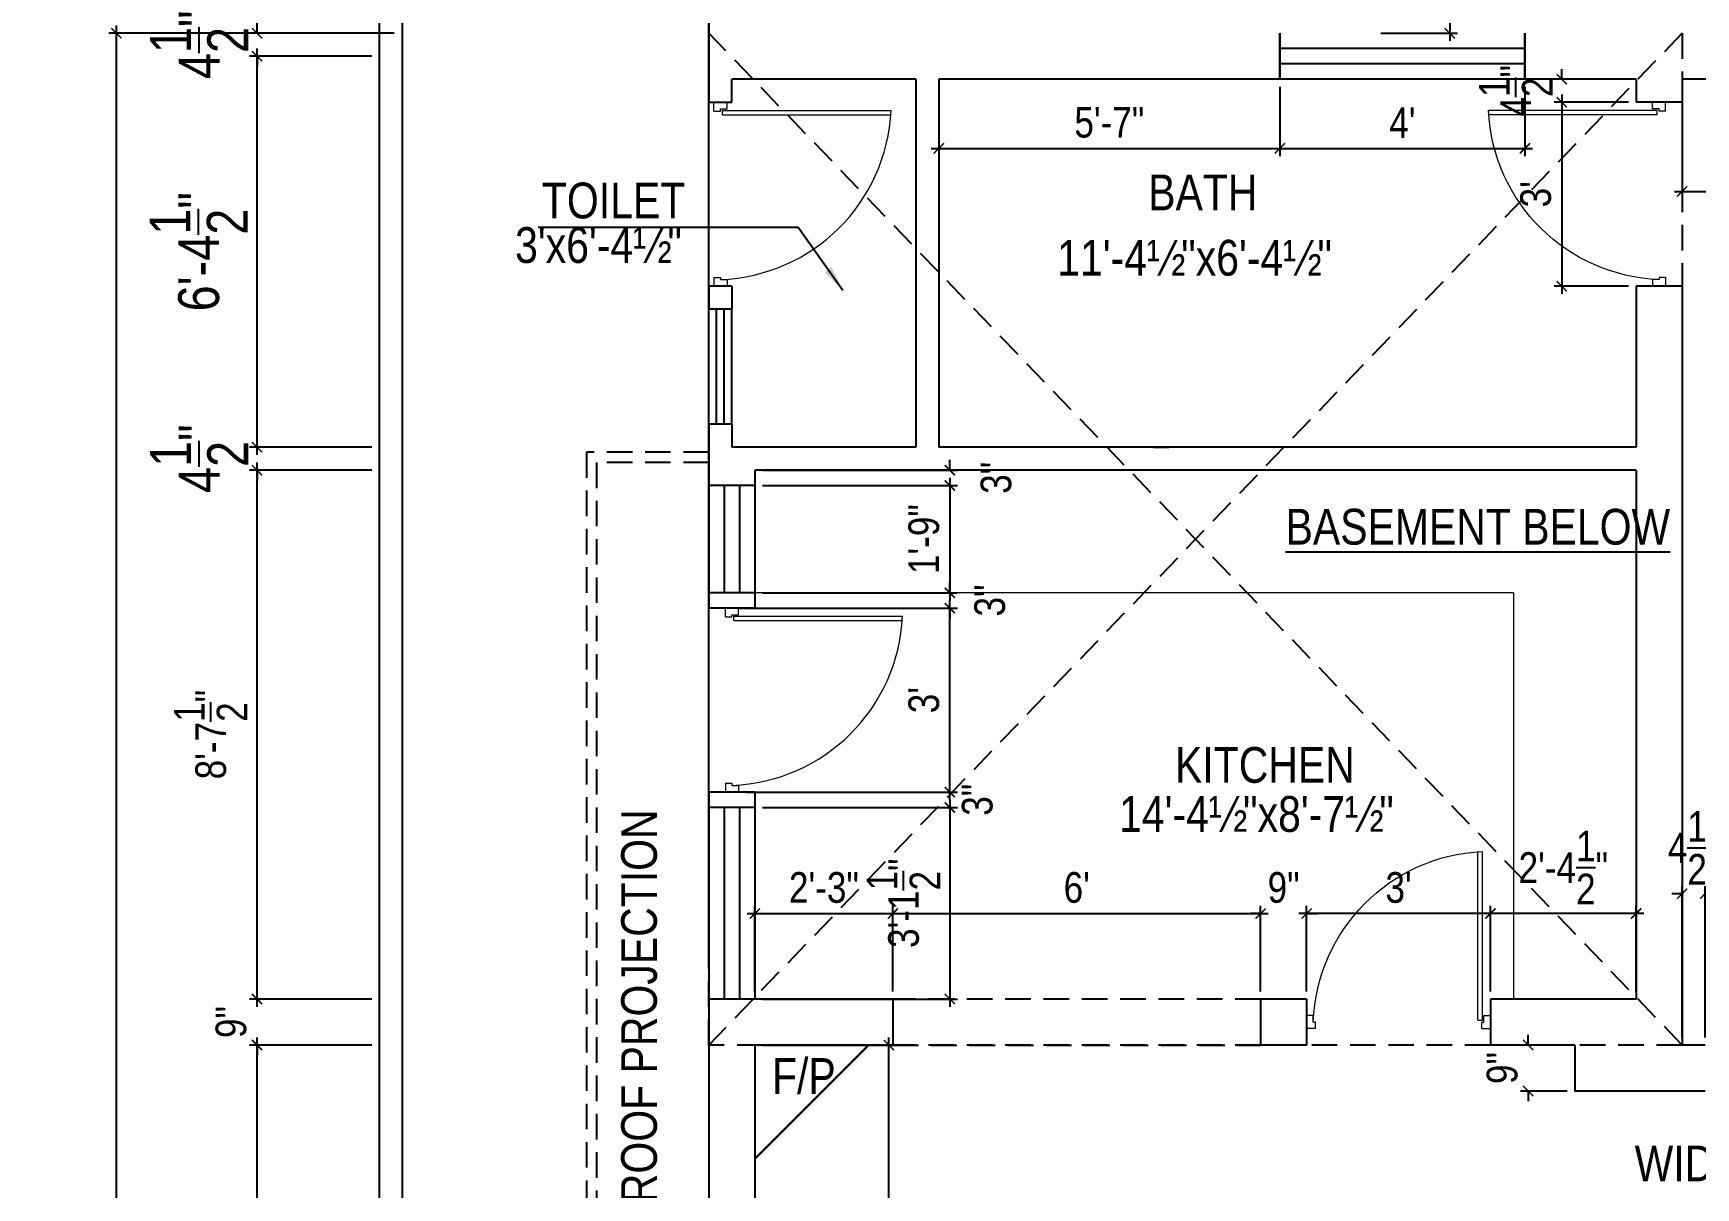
# Model space of a CAD drawing. Header units: inches. Extents: x -28532 to -7629, y -71430 to -21561.
# Drawn here: x -8768.8 to -8443.4, y -45069.2 to -44843.2 of the extents above; entities that cross this region are included whole.
import ezdxf

# ---------------------------------------------------------------- set-up
doc = ezdxf.new("R2010")
doc.units = ezdxf.units.IN
doc.header["$LTSCALE"] = 10
doc.header["$MEASUREMENT"] = 0
doc.header["$PDMODE"] = 34
doc.linetypes.add('DASHED', pattern=[0.75, 0.5, -0.25])
doc.layers.get('0').update_dxf_attribs({"linetype": 'CONTINUOUS'})
doc.layers.get('DEFPOINTS').update_dxf_attribs({"linetype": 'CONTINUOUS'})
for name, color, linetype in [('DIM', 1, 'CONTINUOUS'), ('DIMENSION', 1, 'CONTINUOUS'), ('GF-TEXT', 3, 'DASHED'), ('TEXT', 6, 'CONTINUOUS'), ('WALL', 255, 'CONTINUOUS'), ('WIN', 1, 'CONTINUOUS')]:
    doc.layers.add(name, color=color, linetype=linetype)
for name, color, linetype, lineweight in [('DOOR', 3, 'CONTINUOUS', 13), ('FIXTURE', 43, 'CONTINUOUS', 9), ('wall2', 7, 'CONTINUOUS', 30)]:
    doc.layers.add(name, color=color, linetype=linetype, lineweight=lineweight)
doc.styles.add('dim1', font='swissci.ttf')
doc.styles.add('style1', font='swissci.ttf', dxfattribs={"height": 9})
doc.dimstyles.new('1', dxfattribs={"dimscale": 0, "dimtxt": 9, "dimasz": 3, "dimexe": 1, "dimexo": 3, "dimgap": 1, "dimtad": 1, "dimdec": 1, "dimzin": 0, "dimdsep": 46, "dimlunit": 4, "dimtxsty": 'style1', "dimblk": 'ARCHTICK', "dimcen": 1.5, "dimclrd": 256, "dimclre": 256, "dimclrt": 2, "dimadec": 0, "dimazin": 0, "dimtfac": 0.75, "dimtdec": 1, "dimtix": 1, "dimtofl": 0, "dimtmove": 2, "dimatfit": 3, "dimfxl": 12, "dimfxlon": 1, "dimtolj": 1, "dimtzin": 0, "dimarcsym": 0})
doc.dimstyles.new('dim2', dxfattribs={"dimscale": 0, "dimtxt": 8, "dimasz": 2, "dimexe": 1.5, "dimexo": 1.5, "dimgap": 2, "dimtad": 1, "dimdec": 1, "dimzin": 0, "dimdsep": 46, "dimlunit": 4, "dimtxsty": 'dim1', "dimblk": 'ARCHTICK', "dimcen": 0.09, "dimdle": 1.5, "dimclrd": 5, "dimclre": 5, "dimclrt": 1, "dimadec": 0, "dimazin": 0, "dimtfac": 1, "dimtdec": 1, "dimtix": 1, "dimtofl": 0, "dimtmove": 2, "dimatfit": 3, "dimfxl": 1, "dimtolj": 1, "dimtzin": 0, "dimlwd": -1, "dimlwe": -1, "dimarcsym": 0})

# ---------------------------------------------------------------- blocks, each defined once
blk = doc.blocks.new('D1L')
for p, q in [((1.86, 0.46), (1.86, 38.96)), ((2.86, 0.46), (2.86, 38.9)), ((0, -1.5), (0, 1.5)), ((1.5, 1.5), (0, 1.5)), ((1.5, 0), (1.5, 1.5)), ((2, 0), (1.5, 0)), ((2.86, 0.46), (1.86, 0.46)), ((2, -1.5), (2, 0)), ((40, -1.5), (40, 0)), ((40, 0), (40.5, 0)), ((40.5, 1.5), (42, 1.5)), ((40.5, 0), (40.5, 1.5)), ((42, -1.5), (42, 1.5)), ((2, -1.5), (0, -1.5)), ((40, -1.5), (42, -1.5))]:
    blk.add_line(p, q)
blk.add_arc((0, -1.5), 40.5, 2.1226, 87.3678)
blk = doc.blocks.new('_ArchTick')
at = {"layer": 'DIM', "color": 0, "const_width": 0.15}
blk.add_lwpolyline([(-0.5, -0.5), (0.5, 0.5)], dxfattribs=at)
blk = doc.blocks.new('*D127')
at = {"layer": 'DEFPOINTS', "color": 0, "transparency": 16777216}
for p in [(-8725, -45041.25), (-8701.03, -45041.25), (-8701.03, -45227.25)]:
    blk.add_point(p, dxfattribs=at)
at = {"layer": 'DIM', "color": 5, "transparency": 16777216}
for p, q in [((-8725, -45228.75), (-8725, -45039.75)), ((-8702.53, -45041.25), (-8726.5, -45041.25)), ((-8702.53, -45227.25), (-8726.5, -45227.25))]:
    blk.add_line(p, q, dxfattribs=at)
at = {"layer": 'DIM', "color": 5, "transparency": 16777216, "xscale": 2, "yscale": 2, "zscale": 2}
for p, rotation in [((-8725, -45041.25), 90), ((-8725, -45227.25), 270)]:
    blk.add_blockref('_ArchTick', p, dxfattribs=dict(at, rotation=rotation))
at = {"layer": 'DIM', "color": 1, "transparency": 16777216, "insert": (-8730.08, -45134.25), "char_height": 6, "attachment_point": 5, "rotation": 90, "style": 'dim1'}
blk.add_mtext('\\A1;15\'-6"', dxfattribs=at)
blk = doc.blocks.new('*D128')
at = {"layer": 'DEFPOINTS', "color": 0, "transparency": 16777216}
for p in [(-8725, -45032.25), (-8701.03, -45032.25), (-8701.03, -45041.25)]:
    blk.add_point(p, dxfattribs=at)
at = {"layer": 'DIM', "color": 5, "transparency": 16777216}
for p, q in [((-8725, -45032.25), (-8725, -45030.25)), ((-8702.53, -45032.25), (-8726.5, -45032.25)), ((-8702.53, -45041.25), (-8726.5, -45041.25)), ((-8725, -45041.25), (-8725, -45043.25))]:
    blk.add_line(p, q, dxfattribs=at)
at = {"layer": 'DIM', "color": 5, "transparency": 16777216, "xscale": 2, "yscale": 2, "zscale": 2}
for p, rotation in [((-8725, -45032.25), 270), ((-8725, -45041.25), 90)]:
    blk.add_blockref('_ArchTick', p, dxfattribs=dict(at, rotation=rotation))
at = {"layer": 'DIM', "color": 1, "transparency": 16777216, "insert": (-8730.08, -45036.75), "char_height": 6, "attachment_point": 5, "rotation": 90, "style": 'dim1'}
blk.add_mtext('\\A1;9"', dxfattribs=at)
blk = doc.blocks.new('*D129')
at = {"layer": 'DEFPOINTS', "color": 0, "transparency": 16777216}
for p in [(-8725, -44928.75), (-8701.03, -44928.75), (-8701.03, -45032.25)]:
    blk.add_point(p, dxfattribs=at)
at = {"layer": 'DIM', "color": 5, "transparency": 16777216}
for p, q in [((-8702.53, -44928.75), (-8726.5, -44928.75)), ((-8725, -45033.75), (-8725, -44927.25)), ((-8702.53, -45032.25), (-8726.5, -45032.25))]:
    blk.add_line(p, q, dxfattribs=at)
at = {"layer": 'DIM', "color": 5, "transparency": 16777216, "xscale": 2, "yscale": 2, "zscale": 2}
for p, rotation in [((-8725, -44928.75), 90), ((-8725, -45032.25), 270)]:
    blk.add_blockref('_ArchTick', p, dxfattribs=dict(at, rotation=rotation))
at = {"layer": 'DIM', "color": 1, "transparency": 16777216, "insert": (-8734.08, -44980.5), "char_height": 6, "attachment_point": 5, "rotation": 90, "style": 'dim1'}
blk.add_mtext('\\A1;8\'-7{\\H1.000000x;\\S1/2;}"', dxfattribs=at)
blk = doc.blocks.new('*D130')
at = {"layer": 'DEFPOINTS', "color": 0, "transparency": 16777216}
for p in [(-8725, -44924.25), (-8701.03, -44924.25), (-8701.03, -44928.75)]:
    blk.add_point(p, dxfattribs=at)
at = {"layer": 'DIM', "color": 5, "transparency": 16777216}
for p, q in [((-8725, -44924.25), (-8725, -44922.25)), ((-8702.53, -44924.25), (-8726.5, -44924.25)), ((-8702.53, -44928.75), (-8726.5, -44928.75)), ((-8725, -44928.75), (-8725, -44930.75))]:
    blk.add_line(p, q, dxfattribs=at)
at = {"layer": 'DIM', "color": 5, "transparency": 16777216, "xscale": 2, "yscale": 2, "zscale": 2}
for p, rotation in [((-8725, -44924.25), 270), ((-8725, -44928.75), 90)]:
    blk.add_blockref('_ArchTick', p, dxfattribs=dict(at, rotation=rotation))
at = {"layer": 'DIM', "color": 1, "transparency": 16777216, "insert": (-8736.34, -44926.5), "char_height": 8, "attachment_point": 5, "rotation": 90, "style": 'dim1'}
blk.add_mtext('\\A1;4{\\H1.000000x;\\S1/2;}"', dxfattribs=at)
blk = doc.blocks.new('*D131')
at = {"layer": 'DEFPOINTS', "color": 0, "transparency": 16777216}
for p in [(-8725, -44847.75), (-8701.03, -44847.75), (-8701.03, -44924.25)]:
    blk.add_point(p, dxfattribs=at)
at = {"layer": 'DIM', "color": 5, "transparency": 16777216}
for p, q in [((-8702.53, -44847.75), (-8726.5, -44847.75)), ((-8725, -44925.75), (-8725, -44846.25)), ((-8702.53, -44924.25), (-8726.5, -44924.25))]:
    blk.add_line(p, q, dxfattribs=at)
at = {"layer": 'DIM', "color": 5, "transparency": 16777216, "xscale": 2, "yscale": 2, "zscale": 2}
for p, rotation in [((-8725, -44847.75), 90), ((-8725, -44924.25), 270)]:
    blk.add_blockref('_ArchTick', p, dxfattribs=dict(at, rotation=rotation))
at = {"layer": 'DIM', "color": 1, "transparency": 16777216, "insert": (-8736.44, -44886), "char_height": 8, "attachment_point": 5, "rotation": 90, "style": 'dim1'}
blk.add_mtext('\\A1;6\'-4{\\H1.000000x;\\S1/2;}"', dxfattribs=at)
blk = doc.blocks.new('*D132')
at = {"layer": 'DEFPOINTS', "color": 0, "transparency": 16777216}
for p in [(-8725, -44843.25), (-8701.03, -44843.25), (-8701.03, -44847.75)]:
    blk.add_point(p, dxfattribs=at)
at = {"layer": 'DIM', "color": 5, "transparency": 16777216}
for p, q in [((-8725, -44843.25), (-8725, -44841.25)), ((-8702.53, -44843.25), (-8726.5, -44843.25)), ((-8702.53, -44847.75), (-8726.5, -44847.75)), ((-8725, -44847.75), (-8725, -44849.75))]:
    blk.add_line(p, q, dxfattribs=at)
at = {"layer": 'DIM', "color": 5, "transparency": 16777216, "xscale": 2, "yscale": 2, "zscale": 2}
for p, rotation in [((-8725, -44843.25), 270), ((-8725, -44847.75), 90)]:
    blk.add_blockref('_ArchTick', p, dxfattribs=dict(at, rotation=rotation))
at = {"layer": 'DIM', "color": 1, "transparency": 16777216, "insert": (-8736.34, -44845.5), "char_height": 8, "attachment_point": 5, "rotation": 90, "style": 'dim1'}
blk.add_mtext('\\A1;4{\\H1.000000x;\\S1/2;}"', dxfattribs=at)
blk = doc.blocks.new('*D133')
at = {"layer": 'DEFPOINTS', "color": 0, "transparency": 16777216}
for p in [(-8752.53, -44843.25), (-8696.69, -44843.25), (-8696.69, -45453.75)]:
    blk.add_point(p, dxfattribs=at)
at = {"layer": 'DIM', "color": 5, "transparency": 16777216}
for p, q in [((-8752.53, -45455.25), (-8752.53, -44841.75)), ((-8698.19, -44843.25), (-8754.03, -44843.25)), ((-8698.19, -45453.75), (-8754.03, -45453.75))]:
    blk.add_line(p, q, dxfattribs=at)
at = {"layer": 'DIM', "color": 5, "transparency": 16777216, "xscale": 2, "yscale": 2, "zscale": 2}
for p, rotation in [((-8752.53, -44843.25), 90), ((-8752.53, -45453.75), 270)]:
    blk.add_blockref('_ArchTick', p, dxfattribs=dict(at, rotation=rotation))
at = {"layer": 'DIM', "color": 1, "transparency": 16777216, "insert": (-8761.62, -45148.5), "char_height": 6, "attachment_point": 5, "rotation": 90, "style": 'dim1'}
blk.add_mtext('\\A1;50\'-10{\\H1.000000x;\\S1/2;}"', dxfattribs=at)
blk = doc.blocks.new('*D201')
at = {"layer": 'DEFPOINTS', "color": 0, "transparency": 16777216}
for p in [(-8506.53, -44819.25), (-8506.53, -44843.25), (-8491.49, -44843.25)]:
    blk.add_point(p, dxfattribs=at)
at = {"layer": 'DIM', "color": 5, "transparency": 16777216}
for p, q in [((-8505.03, -44819.25), (-8489.99, -44819.25)), ((-8491.49, -44817.75), (-8491.49, -44844.75)), ((-8505.03, -44843.25), (-8489.99, -44843.25))]:
    blk.add_line(p, q, dxfattribs=at)
at = {"layer": 'DIM', "color": 5, "transparency": 16777216, "xscale": 2, "yscale": 2, "zscale": 2}
for p, rotation in [((-8491.49, -44819.25), 90), ((-8491.49, -44843.25), 270)]:
    blk.add_blockref('_ArchTick', p, dxfattribs=dict(at, rotation=rotation))
at = {"layer": 'DIM', "color": 1, "transparency": 16777216, "insert": (-8496.5, -44831.25), "char_height": 6, "attachment_point": 5, "rotation": 90, "style": 'dim1'}
blk.add_mtext("\\A1;2'", dxfattribs=at)
blk = doc.blocks.new('*D440')
at = {"layer": 'DEFPOINTS', "color": 0, "transparency": 16777216}
for p in [(-8446.03, -44852.25), (-8416.03, -44852.25), (-8416.03, -44874.19)]:
    blk.add_point(p, dxfattribs=at)
at = {"layer": 'DIM', "color": 5, "transparency": 16777216}
for p, q in [((-8446.03, -44853.75), (-8446.03, -44875.69)), ((-8416.03, -44853.75), (-8416.03, -44875.69)), ((-8447.53, -44874.19), (-8414.53, -44874.19))]:
    blk.add_line(p, q, dxfattribs=at)
at = {"layer": 'DIM', "color": 5, "transparency": 16777216, "xscale": 2, "yscale": 2, "zscale": 2, "rotation": 180}
blk.add_blockref('_ArchTick', (-8446.03, -44874.19), dxfattribs=at)
at = {"layer": 'DIM', "color": 5, "transparency": 16777216, "xscale": 2, "yscale": 2, "zscale": 2}
blk.add_blockref('_ArchTick', (-8416.03, -44874.19), dxfattribs=at)
at = {"layer": 'DIM', "color": 1, "transparency": 16777216, "insert": (-8431.03, -44869.11), "char_height": 6, "attachment_point": 5, "style": 'dim1'}
blk.add_mtext('\\A1;2\'-6"', dxfattribs=at)
blk = doc.blocks.new('*D441')
at = {"layer": 'DEFPOINTS', "color": 0, "transparency": 16777216}
for p in [(-8469.58, -44852.25), (-8455.03, -44852.25), (-8455.03, -44856.75)]:
    blk.add_point(p, dxfattribs=at)
at = {"layer": 'DIM', "color": 5, "transparency": 16777216}
for p, q in [((-8469.58, -44852.25), (-8469.58, -44850.25)), ((-8456.53, -44852.25), (-8471.08, -44852.25)), ((-8456.53, -44856.75), (-8471.08, -44856.75)), ((-8469.58, -44856.75), (-8469.58, -44858.75))]:
    blk.add_line(p, q, dxfattribs=at)
at = {"layer": 'DIM', "color": 5, "transparency": 16777216, "xscale": 2, "yscale": 2, "zscale": 2}
for p, rotation in [((-8469.58, -44852.25), 270), ((-8469.58, -44856.75), 90)]:
    blk.add_blockref('_ArchTick', p, dxfattribs=dict(at, rotation=rotation))
at = {"layer": 'DIM', "color": 1, "transparency": 16777216, "insert": (-8478.59, -44854.5), "char_height": 6, "attachment_point": 5, "rotation": 90, "style": 'dim1'}
blk.add_mtext('\\A1;4{\\H1.000000x;\\S1/2;}"', dxfattribs=at)
blk = doc.blocks.new('*D442')
at = {"layer": 'DEFPOINTS', "color": 0, "transparency": 16777216}
for p in [(-8455.03, -44856.75), (-8469.58, -44892.75), (-8455.03, -44892.75)]:
    blk.add_point(p, dxfattribs=at)
at = {"layer": 'DIM', "color": 5, "transparency": 16777216}
for p, q in [((-8469.58, -44855.25), (-8469.58, -44894.25)), ((-8456.53, -44856.75), (-8471.08, -44856.75)), ((-8456.53, -44892.75), (-8471.08, -44892.75))]:
    blk.add_line(p, q, dxfattribs=at)
at = {"layer": 'DIM', "color": 5, "transparency": 16777216, "xscale": 2, "yscale": 2, "zscale": 2}
for p, rotation in [((-8469.58, -44856.75), 90), ((-8469.58, -44892.75), 270)]:
    blk.add_blockref('_ArchTick', p, dxfattribs=dict(at, rotation=rotation))
at = {"layer": 'DIM', "color": 1, "transparency": 16777216, "insert": (-8474.65, -44874.75), "char_height": 6, "attachment_point": 5, "rotation": 90, "style": 'dim1'}
blk.add_mtext("\\A1;3'", dxfattribs=at)
blk = doc.blocks.new('*D443')
at = {"layer": 'DEFPOINTS', "color": 0, "transparency": 16777216}
for p in [(-8524.78, -44852.25), (-8476.78, -44852.25), (-8476.78, -44865.77)]:
    blk.add_point(p, dxfattribs=at)
at = {"layer": 'DIM', "color": 5, "transparency": 16777216}
for p, q in [((-8524.78, -44853.75), (-8524.78, -44867.27)), ((-8476.78, -44853.75), (-8476.78, -44867.27)), ((-8526.28, -44865.77), (-8475.28, -44865.77))]:
    blk.add_line(p, q, dxfattribs=at)
at = {"layer": 'DIM', "color": 5, "transparency": 16777216, "xscale": 2, "yscale": 2, "zscale": 2, "rotation": 180}
blk.add_blockref('_ArchTick', (-8524.78, -44865.77), dxfattribs=at)
at = {"layer": 'DIM', "color": 5, "transparency": 16777216, "xscale": 2, "yscale": 2, "zscale": 2}
blk.add_blockref('_ArchTick', (-8476.78, -44865.77), dxfattribs=at)
at = {"layer": 'DIM', "color": 1, "transparency": 16777216, "insert": (-8500.78, -44860.77), "char_height": 6, "attachment_point": 5, "style": 'dim1'}
blk.add_mtext("\\A1;4'", dxfattribs=at)
blk = doc.blocks.new('*D444')
at = {"layer": 'DEFPOINTS', "color": 0, "transparency": 16777216}
for p in [(-8591.53, -44852.25), (-8524.78, -44852.25), (-8524.78, -44865.77)]:
    blk.add_point(p, dxfattribs=at)
at = {"layer": 'DIM', "color": 5, "transparency": 16777216}
for p, q in [((-8591.53, -44853.75), (-8591.53, -44867.27)), ((-8524.78, -44853.75), (-8524.78, -44867.27)), ((-8593.03, -44865.77), (-8523.28, -44865.77))]:
    blk.add_line(p, q, dxfattribs=at)
at = {"layer": 'DIM', "color": 5, "transparency": 16777216, "xscale": 2, "yscale": 2, "zscale": 2, "rotation": 180}
blk.add_blockref('_ArchTick', (-8591.53, -44865.77), dxfattribs=at)
at = {"layer": 'DIM', "color": 5, "transparency": 16777216, "xscale": 2, "yscale": 2, "zscale": 2}
blk.add_blockref('_ArchTick', (-8524.78, -44865.77), dxfattribs=at)
at = {"layer": 'DIM', "color": 1, "transparency": 16777216, "insert": (-8558.15, -44860.69), "char_height": 6, "attachment_point": 5, "style": 'dim1'}
blk.add_mtext('\\A1;5\'-7"', dxfattribs=at)
blk = doc.blocks.new('*D450')
at = {"layer": 'DEFPOINTS', "color": 0, "transparency": 16777216}
for p in [(-8446.03, -45011.66), (-8446.03, -45041.25), (-8441.53, -45041.25)]:
    blk.add_point(p, dxfattribs=at)
at = {"layer": 'DIM', "color": 5, "transparency": 16777216}
for p, q in [((-8446.03, -45039.75), (-8446.03, -45010.16)), ((-8441.53, -45039.75), (-8441.53, -45010.16)), ((-8446.03, -45011.66), (-8448.03, -45011.66)), ((-8441.53, -45011.66), (-8439.53, -45011.66))]:
    blk.add_line(p, q, dxfattribs=at)
at = {"layer": 'DIM', "color": 5, "transparency": 16777216, "xscale": 2, "yscale": 2, "zscale": 2}
blk.add_blockref('_ArchTick', (-8446.03, -45011.66), dxfattribs=at)
at = {"layer": 'DIM', "color": 5, "transparency": 16777216, "xscale": 2, "yscale": 2, "zscale": 2, "rotation": 180}
blk.add_blockref('_ArchTick', (-8441.53, -45011.66), dxfattribs=at)
at = {"layer": 'DIM', "color": 1, "transparency": 16777216, "insert": (-8443.78, -45002.66), "char_height": 6, "attachment_point": 5, "style": 'dim1'}
blk.add_mtext('\\A1;4{\\H1.000000x;\\S1/2;}"', dxfattribs=at)
blk = doc.blocks.new('*D451')
at = {"layer": 'DEFPOINTS', "color": 0, "transparency": 16777216}
for p in [(-8483.53, -45015.52), (-8483.53, -45032.25), (-8455.03, -45032.25)]:
    blk.add_point(p, dxfattribs=at)
at = {"layer": 'DIM', "color": 5, "transparency": 16777216}
for p, q in [((-8483.53, -45030.75), (-8483.53, -45014.02)), ((-8455.03, -45030.75), (-8455.03, -45014.02)), ((-8453.53, -45015.52), (-8485.03, -45015.52))]:
    blk.add_line(p, q, dxfattribs=at)
at = {"layer": 'DIM', "color": 5, "transparency": 16777216, "xscale": 2, "yscale": 2, "zscale": 2, "rotation": 180}
blk.add_blockref('_ArchTick', (-8483.53, -45015.52), dxfattribs=at)
at = {"layer": 'DIM', "color": 5, "transparency": 16777216, "xscale": 2, "yscale": 2, "zscale": 2}
blk.add_blockref('_ArchTick', (-8455.03, -45015.52), dxfattribs=at)
at = {"layer": 'DIM', "color": 1, "transparency": 16777216, "insert": (-8469.28, -45006.52), "char_height": 6, "attachment_point": 5, "style": 'dim1'}
blk.add_mtext('\\A1;2\'-4{\\H1.000000x;\\S1/2;}"', dxfattribs=at)
blk = doc.blocks.new('*D452')
at = {"layer": 'DEFPOINTS', "color": 0, "transparency": 16777216}
for p in [(-8519.53, -45015.52), (-8519.53, -45032.25), (-8483.53, -45032.25)]:
    blk.add_point(p, dxfattribs=at)
at = {"layer": 'DIM', "color": 5, "transparency": 16777216}
for p, q in [((-8519.53, -45030.75), (-8519.53, -45014.02)), ((-8483.53, -45030.75), (-8483.53, -45014.02)), ((-8482.03, -45015.52), (-8521.03, -45015.52))]:
    blk.add_line(p, q, dxfattribs=at)
at = {"layer": 'DIM', "color": 5, "transparency": 16777216, "xscale": 2, "yscale": 2, "zscale": 2, "rotation": 180}
blk.add_blockref('_ArchTick', (-8519.53, -45015.52), dxfattribs=at)
at = {"layer": 'DIM', "color": 5, "transparency": 16777216, "xscale": 2, "yscale": 2, "zscale": 2}
blk.add_blockref('_ArchTick', (-8483.53, -45015.52), dxfattribs=at)
at = {"layer": 'DIM', "color": 1, "transparency": 16777216, "insert": (-8501.53, -45010.45), "char_height": 6, "attachment_point": 5, "style": 'dim1'}
blk.add_mtext("\\A1;3'", dxfattribs=at)
blk = doc.blocks.new('*D453')
at = {"layer": 'DEFPOINTS', "color": 0, "transparency": 16777216}
for p in [(-8519.53, -45015.52), (-8528.53, -45032.25), (-8519.53, -45032.25)]:
    blk.add_point(p, dxfattribs=at)
at = {"layer": 'DIM', "color": 5, "transparency": 16777216}
for p, q in [((-8528.53, -45030.75), (-8528.53, -45014.02)), ((-8519.53, -45030.75), (-8519.53, -45014.02)), ((-8528.53, -45015.52), (-8530.53, -45015.52)), ((-8519.53, -45015.52), (-8517.53, -45015.52))]:
    blk.add_line(p, q, dxfattribs=at)
at = {"layer": 'DIM', "color": 5, "transparency": 16777216, "xscale": 2, "yscale": 2, "zscale": 2}
blk.add_blockref('_ArchTick', (-8528.53, -45015.52), dxfattribs=at)
at = {"layer": 'DIM', "color": 5, "transparency": 16777216, "xscale": 2, "yscale": 2, "zscale": 2, "rotation": 180}
blk.add_blockref('_ArchTick', (-8519.53, -45015.52), dxfattribs=at)
at = {"layer": 'DIM', "color": 1, "transparency": 16777216, "insert": (-8524.03, -45010.45), "char_height": 6, "attachment_point": 5, "style": 'dim1'}
blk.add_mtext('\\A1;9"', dxfattribs=at)
blk = doc.blocks.new('*D454')
at = {"layer": 'DEFPOINTS', "color": 0, "transparency": 16777216}
for p in [(-8528.53, -45015.52), (-8600.53, -45032.25), (-8528.53, -45032.25)]:
    blk.add_point(p, dxfattribs=at)
at = {"layer": 'DIM', "color": 5, "transparency": 16777216}
for p, q in [((-8600.53, -45030.75), (-8600.53, -45014.02)), ((-8528.53, -45030.75), (-8528.53, -45014.02)), ((-8602.03, -45015.52), (-8527.03, -45015.52))]:
    blk.add_line(p, q, dxfattribs=at)
at = {"layer": 'DIM', "color": 5, "transparency": 16777216, "xscale": 2, "yscale": 2, "zscale": 2, "rotation": 180}
blk.add_blockref('_ArchTick', (-8600.53, -45015.52), dxfattribs=at)
at = {"layer": 'DIM', "color": 5, "transparency": 16777216, "xscale": 2, "yscale": 2, "zscale": 2}
blk.add_blockref('_ArchTick', (-8528.53, -45015.52), dxfattribs=at)
at = {"layer": 'DIM', "color": 1, "transparency": 16777216, "insert": (-8564.53, -45010.45), "char_height": 6, "attachment_point": 5, "style": 'dim1'}
blk.add_mtext("\\A1;6'", dxfattribs=at)
blk = doc.blocks.new('*D455')
at = {"layer": 'DEFPOINTS', "color": 0, "transparency": 16777216}
for p in [(-8600.53, -45015.52), (-8627.53, -45032.25), (-8600.53, -45032.25)]:
    blk.add_point(p, dxfattribs=at)
at = {"layer": 'DIM', "color": 5, "transparency": 16777216}
for p, q in [((-8627.53, -45030.75), (-8627.53, -45014.02)), ((-8600.53, -45030.75), (-8600.53, -45014.02)), ((-8629.03, -45015.52), (-8599.03, -45015.52))]:
    blk.add_line(p, q, dxfattribs=at)
at = {"layer": 'DIM', "color": 5, "transparency": 16777216, "xscale": 2, "yscale": 2, "zscale": 2, "rotation": 180}
blk.add_blockref('_ArchTick', (-8627.53, -45015.52), dxfattribs=at)
at = {"layer": 'DIM', "color": 5, "transparency": 16777216, "xscale": 2, "yscale": 2, "zscale": 2}
blk.add_blockref('_ArchTick', (-8600.53, -45015.52), dxfattribs=at)
at = {"layer": 'DIM', "color": 1, "transparency": 16777216, "insert": (-8614.03, -45010.45), "char_height": 6, "attachment_point": 5, "style": 'dim1'}
blk.add_mtext('\\A1;2\'-3"', dxfattribs=at)
blk = doc.blocks.new('*D456')
at = {"layer": 'DEFPOINTS', "color": 0, "transparency": 16777216}
for p in [(-8627.53, -44994.75), (-8627.53, -45032.25), (-8589.38, -45032.25)]:
    blk.add_point(p, dxfattribs=at)
at = {"layer": 'DIM', "color": 5, "transparency": 16777216}
for p, q in [((-8626.03, -44994.75), (-8587.88, -44994.75)), ((-8589.38, -44993.25), (-8589.38, -45033.75)), ((-8626.03, -45032.25), (-8587.88, -45032.25))]:
    blk.add_line(p, q, dxfattribs=at)
at = {"layer": 'DIM', "color": 5, "transparency": 16777216, "xscale": 2, "yscale": 2, "zscale": 2}
for p, rotation in [((-8589.38, -44994.75), 90), ((-8589.38, -45032.25), 270)]:
    blk.add_blockref('_ArchTick', p, dxfattribs=dict(at, rotation=rotation))
at = {"layer": 'DIM', "color": 1, "transparency": 16777216, "insert": (-8598.45, -45013.5), "char_height": 6, "attachment_point": 5, "rotation": 90, "style": 'dim1'}
blk.add_mtext('\\A1;3\'-1{\\H1.000000x;\\S1/2;}"', dxfattribs=at)
blk = doc.blocks.new('*D457')
at = {"layer": 'DEFPOINTS', "color": 0, "transparency": 16777216}
for p in [(-8627.53, -44991.75), (-8627.53, -44994.75), (-8589.38, -44994.75)]:
    blk.add_point(p, dxfattribs=at)
at = {"layer": 'DIM', "color": 5, "transparency": 16777216}
for p, q in [((-8626.03, -44991.75), (-8587.88, -44991.75)), ((-8589.38, -44991.75), (-8589.38, -44989.75)), ((-8626.03, -44994.75), (-8587.88, -44994.75)), ((-8589.38, -44994.75), (-8589.38, -44996.75))]:
    blk.add_line(p, q, dxfattribs=at)
at = {"layer": 'DIM', "color": 5, "transparency": 16777216, "xscale": 2, "yscale": 2, "zscale": 2}
for p, rotation in [((-8589.38, -44991.75), 270), ((-8589.38, -44994.75), 90)]:
    blk.add_blockref('_ArchTick', p, dxfattribs=dict(at, rotation=rotation))
at = {"layer": 'DIM', "color": 1, "transparency": 16777216, "insert": (-8583.99, -44993.25), "char_height": 6, "attachment_point": 5, "rotation": 90, "style": 'dim1'}
blk.add_mtext('\\A1;3"', dxfattribs=at)
blk = doc.blocks.new('*D458')
at = {"layer": 'DEFPOINTS', "color": 0, "transparency": 16777216}
for p in [(-8632.03, -44955.75), (-8589.38, -44955.75), (-8630.74, -44991.75)]:
    blk.add_point(p, dxfattribs=at)
at = {"layer": 'DIM', "color": 5, "transparency": 16777216}
for p, q in [((-8630.53, -44955.75), (-8587.88, -44955.75)), ((-8589.38, -44993.25), (-8589.38, -44954.25)), ((-8629.24, -44991.75), (-8587.88, -44991.75))]:
    blk.add_line(p, q, dxfattribs=at)
at = {"layer": 'DIM', "color": 5, "transparency": 16777216, "xscale": 2, "yscale": 2, "zscale": 2}
for p, rotation in [((-8589.38, -44955.75), 90), ((-8589.38, -44991.75), 270)]:
    blk.add_blockref('_ArchTick', p, dxfattribs=dict(at, rotation=rotation))
at = {"layer": 'DIM', "color": 1, "transparency": 16777216, "insert": (-8594.45, -44973.75), "char_height": 6, "attachment_point": 5, "rotation": 90, "style": 'dim1'}
blk.add_mtext("\\A1;3'", dxfattribs=at)
blk = doc.blocks.new('*D459')
at = {"layer": 'DEFPOINTS', "color": 0, "transparency": 16777216}
for p in [(-8627.53, -44952.75), (-8627.53, -44955.75), (-8589.38, -44955.75)]:
    blk.add_point(p, dxfattribs=at)
at = {"layer": 'DIM', "color": 5, "transparency": 16777216}
for p, q in [((-8626.03, -44952.75), (-8587.88, -44952.75)), ((-8589.38, -44952.75), (-8589.38, -44950.75)), ((-8626.03, -44955.75), (-8587.88, -44955.75)), ((-8589.38, -44955.75), (-8589.38, -44957.75))]:
    blk.add_line(p, q, dxfattribs=at)
at = {"layer": 'DIM', "color": 5, "transparency": 16777216, "xscale": 2, "yscale": 2, "zscale": 2}
for p, rotation in [((-8589.38, -44952.75), 270), ((-8589.38, -44955.75), 90)]:
    blk.add_blockref('_ArchTick', p, dxfattribs=dict(at, rotation=rotation))
at = {"layer": 'DIM', "color": 1, "transparency": 16777216, "insert": (-8581.54, -44954.25), "char_height": 6, "attachment_point": 5, "rotation": 90, "style": 'dim1'}
blk.add_mtext('\\A1;3"', dxfattribs=at)
blk = doc.blocks.new('*D460')
at = {"layer": 'DEFPOINTS', "color": 0, "transparency": 16777216}
for p in [(-8627.53, -44931.75), (-8627.53, -44952.75), (-8589.38, -44952.75)]:
    blk.add_point(p, dxfattribs=at)
at = {"layer": 'DIM', "color": 5, "transparency": 16777216}
for p, q in [((-8589.38, -44930.25), (-8589.38, -44954.25)), ((-8626.03, -44931.75), (-8587.88, -44931.75)), ((-8626.03, -44952.75), (-8587.88, -44952.75))]:
    blk.add_line(p, q, dxfattribs=at)
at = {"layer": 'DIM', "color": 5, "transparency": 16777216, "xscale": 2, "yscale": 2, "zscale": 2}
for p, rotation in [((-8589.38, -44931.75), 90), ((-8589.38, -44952.75), 270)]:
    blk.add_blockref('_ArchTick', p, dxfattribs=dict(at, rotation=rotation))
at = {"layer": 'DIM', "color": 1, "transparency": 16777216, "insert": (-8594.45, -44942.25), "char_height": 6, "attachment_point": 5, "rotation": 90, "style": 'dim1'}
blk.add_mtext('\\A1;1\'-9"', dxfattribs=at)
blk = doc.blocks.new('*D461')
at = {"layer": 'DEFPOINTS', "color": 0, "transparency": 16777216}
for p in [(-8627.53, -44928.75), (-8627.53, -44931.75), (-8589.38, -44931.75)]:
    blk.add_point(p, dxfattribs=at)
at = {"layer": 'DIM', "color": 5, "transparency": 16777216}
for p, q in [((-8589.38, -44928.75), (-8589.38, -44926.75)), ((-8626.03, -44928.75), (-8587.88, -44928.75)), ((-8626.03, -44931.75), (-8587.88, -44931.75)), ((-8589.38, -44931.75), (-8589.38, -44933.75))]:
    blk.add_line(p, q, dxfattribs=at)
at = {"layer": 'DIM', "color": 5, "transparency": 16777216, "xscale": 2, "yscale": 2, "zscale": 2}
for p, rotation in [((-8589.38, -44928.75), 270), ((-8589.38, -44931.75), 90)]:
    blk.add_blockref('_ArchTick', p, dxfattribs=dict(at, rotation=rotation))
at = {"layer": 'DIM', "color": 1, "transparency": 16777216, "insert": (-8580.31, -44930.25), "char_height": 6, "attachment_point": 5, "rotation": 90, "style": 'dim1'}
blk.add_mtext('\\A1;3"', dxfattribs=at)
blk = doc.blocks.new('*D462')
at = {"layer": 'DEFPOINTS', "color": 0, "transparency": 16777216}
for p in [(-8627.53, -45041.25), (-8601.31, -45041.25), (-8627.53, -45146.25)]:
    blk.add_point(p, dxfattribs=at)
at = {"layer": 'DIM', "color": 5, "transparency": 16777216}
for p, q in [((-8601.31, -45147.75), (-8601.31, -45039.75)), ((-8626.03, -45041.25), (-8599.81, -45041.25)), ((-8626.03, -45146.25), (-8599.81, -45146.25))]:
    blk.add_line(p, q, dxfattribs=at)
at = {"layer": 'DIM', "color": 5, "transparency": 16777216, "xscale": 2, "yscale": 2, "zscale": 2}
for p, rotation in [((-8601.31, -45041.25), 90), ((-8601.31, -45146.25), 270)]:
    blk.add_blockref('_ArchTick', p, dxfattribs=dict(at, rotation=rotation))
at = {"layer": 'DIM', "color": 1, "transparency": 16777216, "insert": (-8607.4, -45093.75), "char_height": 8, "attachment_point": 5, "rotation": 90, "style": 'dim1'}
blk.add_mtext('\\A1;8\'-9"', dxfattribs=at)
blk = doc.blocks.new('*D505')
at = {"layer": 'DEFPOINTS', "color": 0, "transparency": 16777216}
for p in [(-8476.16, -45041.25), (-8467.03, -45041.25), (-8467.03, -45050.25)]:
    blk.add_point(p, dxfattribs=at)
at = {"layer": 'DIM', "color": 5, "transparency": 16777216}
for p, q in [((-8476.16, -45041.25), (-8476.16, -45039.25)), ((-8468.53, -45041.25), (-8477.66, -45041.25)), ((-8468.53, -45050.25), (-8477.66, -45050.25)), ((-8476.16, -45050.25), (-8476.16, -45052.25))]:
    blk.add_line(p, q, dxfattribs=at)
at = {"layer": 'DIM', "color": 5, "transparency": 16777216, "xscale": 2, "yscale": 2, "zscale": 2}
for p, rotation in [((-8476.16, -45041.25), 270), ((-8476.16, -45050.25), 90)]:
    blk.add_blockref('_ArchTick', p, dxfattribs=dict(at, rotation=rotation))
at = {"layer": 'DIM', "color": 1, "transparency": 16777216, "insert": (-8481.24, -45045.75), "char_height": 6, "attachment_point": 5, "rotation": 90, "style": 'dim1'}
blk.add_mtext('\\A1;9"', dxfattribs=at)

msp = doc.modelspace()

# ---------------------------------------------------------------- linework, layer by layer
at = {"layer": 'DIMENSION'}
msp.add_line((-8632.03, -44852.25), (-8632.03, -44852.25), dxfattribs=at)
at = {"layer": 'FIXTURE', "linetype": 'ByBlock'}
for q in [(-8627.53, -44952.75), (-8479.03, -45032.25)]:
    msp.add_line((-8479.03, -44952.75), q, dxfattribs=at)
at = {"layer": 'GF-TEXT'}
for p, q in [((-8636.53, -45023.25), (-8636.53, -44843.25)), ((-8446.03, -44843.25), (-8636.53, -45041.25)), ((-8446.03, -45041.25), (-8636.53, -44843.25)), ((-8636.53, -44925.24), (-8660.53, -44925.24)), ((-8660.53, -44925.24), (-8660.53, -45197.3)), ((-8636.53, -44927.24), (-8658.53, -44927.24)), ((-8658.53, -44927.24), (-8658.53, -45195.3)), ((-8528.53, -45032.25), (-8600.53, -45032.25)), ((-8600.53, -45041.25), (-8528.53, -45041.25))]:
    msp.add_line(p, q, dxfattribs=at)
msp.add_lwpolyline([(-8446.03, -44813.25), (-8446.03, -45041.25), (-8636.53, -45041.25), (-8636.53, -44813.25), (-8446.03, -44813.25)], dxfattribs=at)
at = {"layer": 'WALL'}
for p, q in [((-8636.53, -44819.25), (-8636.53, -44856.75)), ((-8596.03, -44852.25), (-8632.03, -44852.25)), ((-8632.03, -44852.25), (-8632.03, -44852.25)), ((-8632.03, -44856.75), (-8632.03, -44852.25)), ((-8596.03, -44852.25), (-8596.03, -44924.25)), ((-8524.78, -44852.25), (-8591.53, -44852.25)), ((-8591.53, -44852.25), (-8591.53, -44924.25)), ((-8455.03, -44852.25), (-8476.78, -44852.25)), ((-8455.03, -44852.25), (-8455.03, -44856.75)), ((-8416.03, -44852.25), (-8446.03, -44852.25)), ((-8446.03, -44852.25), (-8446.03, -44856.75)), ((-8636.53, -44856.75), (-8632.03, -44856.75)), ((-8446.03, -44856.75), (-8455.03, -44856.75)), ((-8632.03, -44892.75), (-8636.53, -44892.75)), ((-8636.53, -44892.75), (-8636.53, -44897.25)), ((-8632.03, -44892.75), (-8632.03, -44897.25)), ((-8446.03, -44892.75), (-8455.03, -44892.75)), ((-8455.03, -44892.75), (-8455.03, -44924.25)), ((-8446.03, -44892.75), (-8446.03, -45041.25)), ((-8632.03, -44897.25), (-8636.53, -44897.25)), ((-8636.53, -44919.75), (-8636.53, -44931.75)), ((-8632.03, -44919.75), (-8632.03, -44924.25)), ((-8596.03, -44924.25), (-8632.03, -44924.25)), ((-8455.03, -44924.25), (-8591.53, -44924.25)), ((-8455.03, -44928.75), (-8627.53, -44928.75)), ((-8627.53, -44928.75), (-8627.53, -44931.75)), ((-8455.03, -44928.75), (-8455.03, -45032.25)), ((-8627.53, -44931.75), (-8636.53, -44931.75)), ((-8627.53, -44952.75), (-8636.53, -44952.75)), ((-8636.53, -44952.75), (-8636.53, -44955.75)), ((-8627.53, -44952.75), (-8627.53, -44955.75)), ((-8627.53, -44955.75), (-8636.53, -44955.75)), ((-8627.53, -44991.75), (-8636.53, -44991.75)), ((-8636.53, -44991.75), (-8636.53, -44994.75)), ((-8627.53, -44991.75), (-8627.53, -44994.75)), ((-8627.53, -44994.75), (-8636.53, -44994.75)), ((-8600.53, -45032.25), (-8636.53, -45032.25)), ((-8636.53, -45032.25), (-8636.53, -45146.25)), ((-8600.53, -45032.25), (-8600.53, -45041.25)), ((-8519.53, -45032.25), (-8528.53, -45032.25)), ((-8528.53, -45032.25), (-8528.53, -45041.25)), ((-8519.53, -45032.25), (-8519.53, -45041.25)), ((-8455.03, -45032.25), (-8483.53, -45032.25)), ((-8483.53, -45032.25), (-8483.53, -45041.25)), ((-8600.53, -45041.25), (-8627.53, -45041.25)), ((-8627.53, -45041.25), (-8627.53, -45146.25)), ((-8519.53, -45041.25), (-8528.53, -45041.25)), ((-8519.53, -45041.25), (-8527.03, -45041.25)), ((-8467.03, -45041.25), (-8483.53, -45041.25)), ((-8467.03, -45041.25), (-8483.53, -45041.25)), ((-8467.03, -45041.25), (-8467.03, -45050.25)), ((-8441.53, -45041.25), (-8446.03, -45041.25)), ((-8441.53, -45050.25), (-8467.03, -45050.25))]:
    msp.add_line(p, q, dxfattribs=at)
at = {"layer": 'WALL', "linetype": 'ByBlock'}
for p, q in [((-8632.03, -44919.75), (-8636.53, -44919.75)), ((-8596.03, -44924.25), (-8632.03, -44924.25)), ((-8585.53, -44924.25), (-8591.53, -44924.25))]:
    msp.add_line(p, q, dxfattribs=at)
at = {"layer": 'wall2', "linetype": 'ByBlock'}
for p, q in [((-8524.78, -44852.25), (-8524.78, -44843.25)), ((-8476.78, -44852.25), (-8476.78, -44843.25)), ((-8546.53, -44924.25), (-8549.53, -44924.25)), ((-8605.28, -45041.25), (-8627.53, -45063.5))]:
    msp.add_line(p, q, dxfattribs=at)
at = {"layer": 'WIN'}
for p, q in [((-8701.03, -45275.25), (-8701.03, -44778.75)), ((-8696.53, -45276.75), (-8696.53, -44783.25)), ((-8476.78, -44846.25), (-8524.78, -44846.25)), ((-8476.78, -44849.25), (-8524.78, -44849.25)), ((-8476.78, -44852.25), (-8524.78, -44852.25)), ((-8636.53, -44919.75), (-8636.53, -44897.25)), ((-8635.03, -44919.75), (-8635.03, -44897.25)), ((-8633.53, -44919.75), (-8633.53, -44897.25)), ((-8632.03, -44919.75), (-8632.03, -44897.25)), ((-8636.53, -44931.75), (-8636.53, -44952.75)), ((-8633.53, -44931.75), (-8633.53, -44952.75)), ((-8630.53, -44931.75), (-8630.53, -44952.75)), ((-8627.53, -44931.75), (-8627.53, -44952.75)), ((-8636.53, -44991.75), (-8636.53, -44955.75)), ((-8636.53, -44994.75), (-8636.53, -45032.25)), ((-8633.53, -44994.75), (-8633.53, -45032.25)), ((-8630.53, -44994.75), (-8630.53, -45032.25)), ((-8627.53, -44994.75), (-8627.53, -45032.25))]:
    msp.add_line(p, q, dxfattribs=at)

# ---------------------------------------------------------------- block references
at = {"layer": 'DOOR', "yscale": 0.857142857143117}
for p, xscale, zscale, rotation in [((-8634.28, -44856.75), 0.857142857143117, 0.8571428571409081, 270), ((-8450.53, -44856.75), -0.857142857143117, 0.8571428571410813, 90), ((-8632.03, -44955.75), 0.857142857143117, 0.8571428571412545, 270)]:
    msp.add_blockref('D1L', p, dxfattribs=dict(at, xscale=xscale, zscale=zscale, rotation=rotation))
at = {"layer": 'DOOR', "xscale": -0.857142857144936, "yscale": 0.857142857144936, "zscale": 0.8571428571410813}
msp.add_blockref('D1L', (-8483.53, -45036.75), dxfattribs=at)

# ---------------------------------------------------------------- texts
at = {"layer": 'TEXT', "style": 'dim1'}
for s, p in [('BATH', (-8550.54, -44877.89)), (' TOILET', (-8671.47, -44879.47)), (' 3\'x6\'-4½"', (-8676.72, -44888.19)), ('11\'-4½"x6\'-4½"', (-8568.36, -44890.68)), ('%%UBASEMENT BELOW', (-8523.65, -44943.32)), ('KITCHEN', (-8545.29, -44989.93)), ('14\'-4½"x8\'-7½"', (-8556.25, -44999.53)), (' F/P', (-8626.42, -45050.82))]:
    msp.add_text(s, height=7, dxfattribs=at).set_placement(p)
msp.add_text('24" WIDE ROOF PROJECTION', height=7, rotation=90, dxfattribs=at).set_placement((-8646.72, -45109.36))
at = {"layer": 'TEXT', "insert": (-8410.84, -45060.92), "char_height": 7, "attachment_point": 3, "style": 'dim1'}
msp.add_mtext('WIDTH 4\'-0"', dxfattribs=at)

# ---------------------------------------------------------------- dimensions: what is measured, and where the dimension line sits
at = {"layer": 'DIM'}
for base, p1, p2, angle, override, picture, middle in [((-8491.49, -44843.25), (-8506.53, -44819.25), (-8506.53, -44843.25), 90, {"dimscale": 1, "dimtxt": 6}, '*D201', (-8496.5, -44831.25)), ((-8725, -44843.25), (-8701.03, -44847.75), (-8701.03, -44843.25), 270, {"dimscale": 1}, '*D132', (-8736.34, -44845.5)), ((-8752.53, -44843.25), (-8696.69, -45453.75), (-8696.69, -44843.25), 90, {"dimscale": 1, "dimtxt": 6}, '*D133', (-8761.62, -45148.5)), ((-8469.58, -44852.25), (-8455.03, -44856.75), (-8455.03, -44852.25), 90, {"dimscale": 1, "dimtxt": 6}, '*D441', (-8478.59, -44854.5)), ((-8725, -44847.75), (-8701.03, -44924.25), (-8701.03, -44847.75), 270, {"dimscale": 1}, '*D131', (-8736.44, -44886)), ((-8469.58, -44892.75), (-8455.03, -44856.75), (-8455.03, -44892.75), 90, {"dimscale": 1, "dimtxt": 6}, '*D442', (-8474.65, -44874.75)), ((-8725, -44924.25), (-8701.03, -44928.75), (-8701.03, -44924.25), 270, {"dimscale": 1}, '*D130', (-8736.34, -44926.5)), ((-8725, -44928.75), (-8701.03, -45032.25), (-8701.03, -44928.75), 270, {"dimscale": 1, "dimtxt": 6}, '*D129', (-8734.08, -44980.5)), ((-8589.38, -44952.75), (-8627.53, -44931.75), (-8627.53, -44952.75), 90, {"dimscale": 1, "dimtxt": 6}, '*D460', (-8594.45, -44942.25)), ((-8589.38, -44955.75), (-8630.74, -44991.75), (-8632.03, -44955.75), 90, {"dimscale": 1, "dimtxt": 6}, '*D458', (-8594.45, -44973.75)), ((-8589.38, -45032.25), (-8627.53, -44994.75), (-8627.53, -45032.25), 90, {"dimscale": 1, "dimtxt": 6}, '*D456', (-8598.45, -45013.5)), ((-8725, -45032.25), (-8701.03, -45041.25), (-8701.03, -45032.25), 270, {"dimscale": 1, "dimtxt": 6}, '*D128', (-8730.08, -45036.75)), ((-8725, -45041.25), (-8701.03, -45227.25), (-8701.03, -45041.25), 270, {"dimscale": 1, "dimtxt": 6}, '*D127', (-8730.08, -45134.25)), ((-8601.31, -45041.25), (-8627.53, -45146.25), (-8627.53, -45041.25), 90, {"dimscale": 1}, '*D462', (-8607.4, -45093.75)), ((-8476.16, -45041.25), (-8467.03, -45050.25), (-8467.03, -45041.25), 90, {"dimscale": 1, "dimtxt": 6}, '*D505', (-8481.24, -45045.75))]:
    dim = msp.add_linear_dim(base=base, p1=p1, p2=p2, angle=angle, dimstyle='dim2', override=override, dxfattribs=at)
    dim.commit()
    dim.dimension.update_dxf_attribs({"geometry": picture, "text_midpoint": middle})
for base, p1, p2, picture, middle in [((-8524.77749813, -44865.77408743), (-8591.52749813, -44852.24546626), (-8524.77749813, -44852.24546626), '*D444', (-8558.15249813, -44860.6942173)), ((-8476.78, -44865.77), (-8524.78, -44852.25), (-8476.78, -44852.25), '*D443', (-8500.78, -44860.77)), ((-8416.03, -44874.19), (-8446.03, -44852.25), (-8416.03, -44852.25), '*D440', (-8431.03, -44869.11)), ((-8446.03, -45011.66), (-8441.53, -45041.25), (-8446.03, -45041.25), '*D450', (-8443.78, -45002.66)), ((-8483.53, -45015.52), (-8455.03, -45032.25), (-8483.53, -45032.25), '*D451', (-8469.28, -45006.52)), ((-8600.53, -45015.52), (-8627.53, -45032.25), (-8600.53, -45032.25), '*D455', (-8614.03, -45010.45)), ((-8528.53, -45015.52), (-8600.53, -45032.25), (-8528.53, -45032.25), '*D454', (-8564.53, -45010.45)), ((-8519.53, -45015.52), (-8528.53, -45032.25), (-8519.53, -45032.25), '*D453', (-8524.03, -45010.45)), ((-8519.53, -45015.52), (-8483.53, -45032.25), (-8519.53, -45032.25), '*D452', (-8501.53, -45010.45))]:
    dim = msp.add_linear_dim(base=base, p1=p1, p2=p2, dimstyle='dim2', override={"dimscale": 1, "dimtxt": 6}, dxfattribs=at)
    dim.commit()
    dim.dimension.update_dxf_attribs({"geometry": picture, "text_midpoint": middle})
for base, p1, p2, picture, middle in [((-8589.38, -44931.75), (-8627.53, -44928.75), (-8627.53, -44931.75), '*D461', (-8580.31, -44930.25)), ((-8589.38, -44955.75), (-8627.53, -44952.75), (-8627.53, -44955.75), '*D459', (-8581.54, -44954.25)), ((-8589.38, -44994.75), (-8627.53, -44991.75), (-8627.53, -44994.75), '*D457', (-8583.99, -44993.25))]:
    dim = msp.add_linear_dim(base=base, p1=p1, p2=p2, angle=90, dimstyle='dim2', override={"dimscale": 1, "dimtxt": 6}, dxfattribs=at)
    dim.commit()
    dim.dimension.update_dxf_attribs({"geometry": picture, "text_midpoint": middle, "dimtype": 160})

# ---------------------------------------------------------------- leaders
at = {"layer": 'WIN'}
msp.add_leader([(-8610.32, -44893.57), (-8619.1, -44881.28), (-8669.96, -44881.28)], dimstyle='1', override={"dimscale": 1, "dimasz": 5, "dimtad": 0}, dxfattribs=at)

doc.saveas('drawing.dxf')
